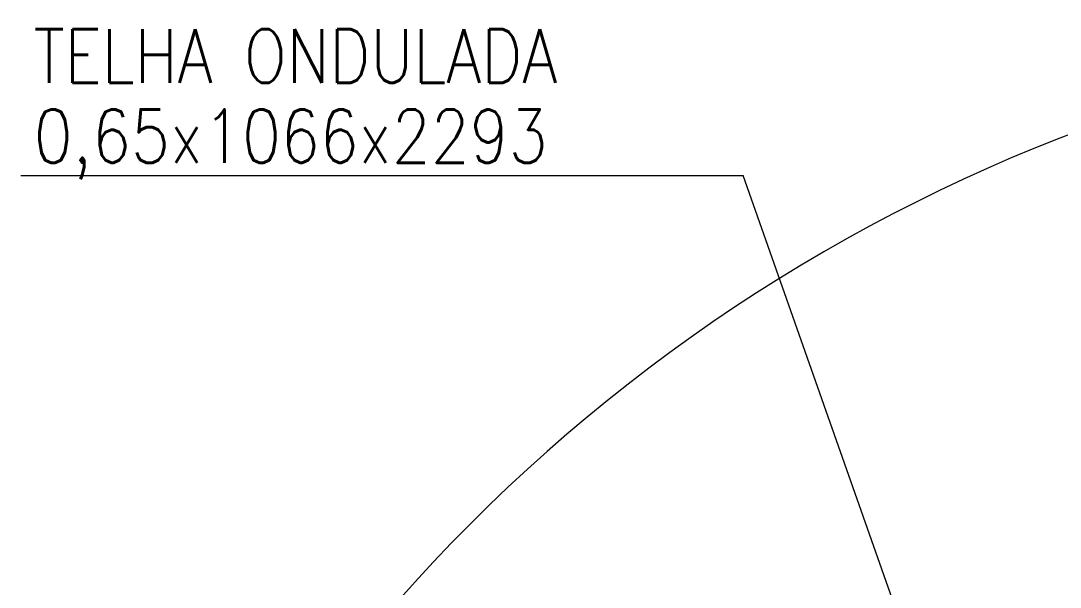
# Model space of a CAD drawing. Header units: millimetres. Extents: x -753 to 90, y 56274 to 56868.
# Drawn here: x -77.77 to -29.15, y 56789.03 to 56815.54 of the extents above; entities that cross this region are included whole.
import ezdxf

# ---------------------------------------------------------------- set-up
doc = ezdxf.new("R2010")
doc.units = ezdxf.units.MM
doc.linetypes.add('XKITLINE00', pattern=[0])
doc.layers.add('Cota', color=4, linetype='Continuous', lineweight=0)
doc.layers.add('Texto', color=7, linetype='Continuous', lineweight=0)
doc.styles.add('ROMANS', font='romans__.ttf')

# ---------------------------------------------------------------- blocks, each defined once
blk = doc.blocks.new('*A2140')
at = {"layer": 'Cota', "color": 7, "linetype": 'XKITLINE00', "lineweight": 0}
blk.add_arc((0.004, 56735.393), 80.15, 33.30685, 146.71019, dxfattribs=at)
blk = doc.blocks.new('*A2147')
at = {"layer": 'Texto'}
blk.add_hatch(color=7, dxfattribs=at).paths.add_polyline_path([(-32.886, 56776.815), (-34.189, 56779.007), (-33.246, 56779.34)], flags=17)
at = {"layer": 'Texto', "color": 7, "linetype": 'XKITLINE00', "lineweight": 0}
for p in [(-77.771, 56808.295), (-32.886, 56776.815)]:
    blk.add_line(p, (-43.979, 56808.295), dxfattribs=at)
at = {"layer": 'Texto', "color": 3, "style": 'ROMANS', "width": 0.85}
for s, p in [('TELHA ONDULADA', (-77.171, 56812.645)), ('0,65x1066x2293', (-77.171, 56808.895))]:
    blk.add_text(s, height=2.5, dxfattribs=at).set_placement(p)

msp = doc.modelspace()

# ---------------------------------------------------------------- block references
at = {"lineweight": 0}
for name in ['*A2140', '*A2147']:
    msp.add_blockref(name, (0, 0), dxfattribs=at)

doc.saveas('drawing.dxf')
